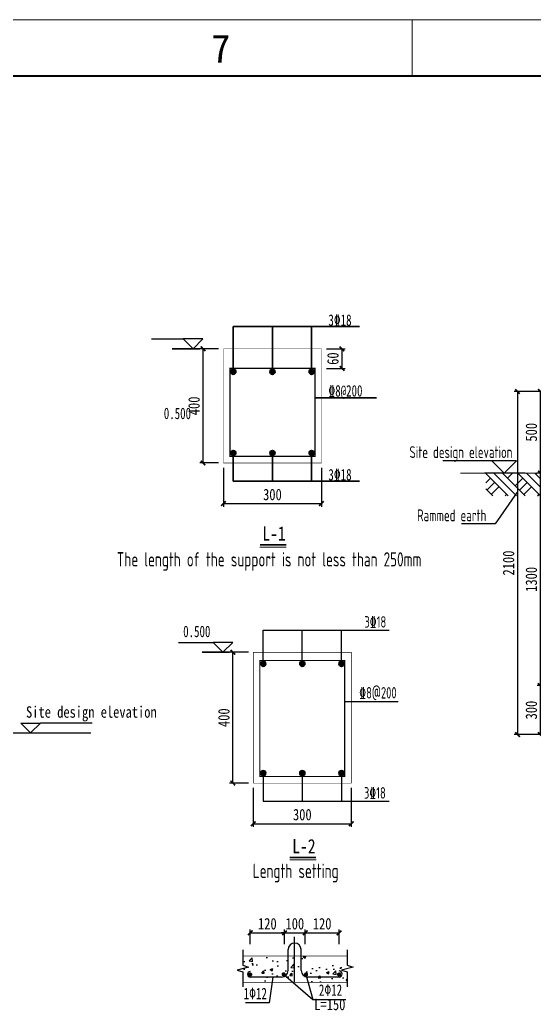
# Model space of a CAD drawing. Header units: millimetres. Extents: x 32496 to 166256, y 3504 to 23939.
# Drawn here: x 104753 to 107902, y 17861 to 23939 of the extents above; entities that cross this region are included whole.
import ezdxf
from ezdxf.enums import TextEntityAlignment as Align

# ---------------------------------------------------------------- set-up
doc = ezdxf.new("R2010")
doc.units = ezdxf.units.MM
doc.header["$PDSIZE"] = -5
doc.layers.get('0').update_dxf_attribs({"lineweight": 35})
doc.layers.get('Defpoints').update_dxf_attribs({"lineweight": 18})
for name, color, linetype, lineweight in [('01', 7, 'Continuous', 35), ('FORM', 7, 'Continuous', 18), ('尺寸标注', 7, 'Continuous', 18)]:
    doc.layers.add(name, color=color, linetype=linetype, lineweight=lineweight)
for name, color, linetype in [('02C', 3, 'Continuous'), ('PUB_DIM', 3, 'Continuous'), ('PUB_TEXT', 7, 'Continuous'), ('SIGN', 7, 'Continuous'), ('THIN', 7, 'Continuous')]:
    doc.layers.add(name, color=color, linetype=linetype)
doc.styles.add('HZ5(标注-说明)', font='tssdeng.shx', dxfattribs={"width": 0.7, "bigfont": 'tssdchn.shx'})
doc.styles.add('KEHUA', font='仿宋_GB2312.ttf')
doc.styles.add('新宋体样式', font='simsun.ttc', dxfattribs={"width": 0.8})
doc.styles.add('汉字', font='simsun.ttc', dxfattribs={"width": 0.7})
doc.dimstyles.new('1', dxfattribs={"dimscale": 20, "dimtxt": 3.5, "dimasz": 1, "dimexe": 1, "dimexo": 1.5, "dimgap": 1, "dimtad": 1, "dimdec": 0, "dimzin": 0, "dimdsep": 46, "dimtxsty": '汉字', "dimblk": 'ARCHTICK', "dimcen": 0.09, "dimclrd": 3, "dimclre": 3, "dimclrt": 256, "dimadec": 0, "dimazin": 0, "dimtfac": 1, "dimtdec": 0, "dimtix": 1, "dimtmove": 2, "dimatfit": 2, "dimfxl": 1, "dimtolj": 1, "dimtzin": 0, "dimarcsym": 0})

# ---------------------------------------------------------------- blocks, each defined once
blk = doc.blocks.new('KH01-M017S_1_46')
at = {"layer": 'FORM', "color": 4}
blk.add_line((245, 297), (245, 292), dxfattribs=at)
at = {"layer": 'FORM', "color": 6}
blk.add_lwpolyline([(0, 297), (420, 297), (420, 0), (0, 0)], close=True, dxfattribs=at)
at = {"layer": 'FORM', "color": 8, "lineweight": 40}
blk.add_lwpolyline([(5, 5), (415, 5), (415, 292), (5, 292)], close=True, dxfattribs=at)
at = {"layer": 'FORM', "color": 4, "style": 'KEHUA'}
blk.add_text('7', height=2.5, dxfattribs=at).set_placement((227.126, 293.192))
for tag, p in [('设计者', (369.071, 43.93)), ('工程名称', (299.91, 37.585)), ('审核者', (369.071, 37.93)), ('标准化', (369.071, 31.93)), ('批准者', (369.071, 25.93))]:
    blk.add_attdef(tag, text='', height=2.5, dxfattribs=at).set_placement(p, align=Align.MIDDLE_LEFT)
for tag, p in [('图纸名称', (299.91, 30.82)), ('产品型号', (299.91, 24.82)), ('版本', (299.91, 18.638)), ('页码', (299.91, 12.638))]:
    blk.add_attdef(tag, p, '', height=2.5, dxfattribs=at)
blk = doc.blocks.new('_ArchTick')
at = {"color": 0, "linetype": 'ByBlock'}
blk.add_lwpolyline([(-0.71, -0.71, 0.5, 0.5, 0), (0.71, 0.71, 0.5, 0.5, 0)], format="xyseb", dxfattribs=at)
blk = doc.blocks.new('*D5714')
at = {"color": 3, "lineweight": -2}
for p, q in [((108184.6, 19865.7), (107919.9, 19865.7)), ((107939.9, 19565.7), (107939.9, 19865.7)), ((108184.6, 19565.7), (107919.9, 19565.7))]:
    blk.add_line(p, q, dxfattribs=at)
at = {"layer": 'Defpoints', "color": 0}
for p in [(107939.9, 19865.7), (108214.6, 19865.7), (108214.6, 19565.7)]:
    blk.add_point(p, dxfattribs=at)
at = {"color": 3, "linetype": 'ByBlock', "lineweight": -2, "xscale": 20, "yscale": 20, "zscale": 20}
for p, rotation in [((107939.9, 19865.7), 90), ((107939.9, 19565.7), 270)]:
    blk.add_blockref('_ArchTick', p, dxfattribs=dict(at, rotation=rotation))
at = {"insert": (107884.9, 19715.7), "char_height": 70, "attachment_point": 5, "rotation": 90, "style": '新宋体样式'}
blk.add_mtext('\\A1;300', dxfattribs=at)
blk = doc.blocks.new('*D5715')
at = {"color": 3, "lineweight": -2}
for p, q in [((108184.6, 21165.7), (107919.9, 21165.7)), ((107939.9, 19865.7), (107939.9, 21165.7)), ((108184.6, 19865.7), (107919.9, 19865.7))]:
    blk.add_line(p, q, dxfattribs=at)
at = {"layer": 'Defpoints', "color": 0}
for p in [(107939.9, 21165.7), (108214.6, 21165.7), (108214.6, 19865.7)]:
    blk.add_point(p, dxfattribs=at)
at = {"color": 3, "linetype": 'ByBlock', "lineweight": -2, "xscale": 20, "yscale": 20, "zscale": 20}
for p, rotation in [((107939.9, 21165.7), 90), ((107939.9, 19865.7), 270)]:
    blk.add_blockref('_ArchTick', p, dxfattribs=dict(at, rotation=rotation))
at = {"insert": (107884.9, 20515.7), "char_height": 70, "attachment_point": 5, "rotation": 90, "style": '新宋体样式'}
blk.add_mtext('\\A1;1300', dxfattribs=at)
blk = doc.blocks.new('*D5716')
at = {"color": 3, "lineweight": -2}
for p, q in [((108184.6, 21665.7), (107919.9, 21665.7)), ((107939.9, 21165.7), (107939.9, 21665.7)), ((108184.6, 21165.7), (107919.9, 21165.7))]:
    blk.add_line(p, q, dxfattribs=at)
at = {"layer": 'Defpoints', "color": 0}
for p in [(107939.9, 21665.7), (108214.6, 21665.7), (108214.6, 21165.7)]:
    blk.add_point(p, dxfattribs=at)
at = {"color": 3, "linetype": 'ByBlock', "lineweight": -2, "xscale": 20, "yscale": 20, "zscale": 20}
for p, rotation in [((107939.9, 21665.7), 90), ((107939.9, 21165.7), 270)]:
    blk.add_blockref('_ArchTick', p, dxfattribs=dict(at, rotation=rotation))
at = {"insert": (107884.9, 21415.7), "char_height": 70, "attachment_point": 5, "rotation": 90, "style": '新宋体样式'}
blk.add_mtext('\\A1;500', dxfattribs=at)
blk = doc.blocks.new('*D5722')
at = {"color": 3, "lineweight": -2}
for p, q in [((108184.6, 21665.7), (107780.5, 21665.7)), ((107800.5, 21665.7), (107800.5, 19565.7)), ((108184.6, 19565.7), (107780.5, 19565.7))]:
    blk.add_line(p, q, dxfattribs=at)
at = {"layer": 'Defpoints', "color": 0}
for p in [(108214.6, 21665.7), (107800.5, 19565.7), (108214.6, 19565.7)]:
    blk.add_point(p, dxfattribs=at)
at = {"color": 3, "linetype": 'ByBlock', "lineweight": -2, "xscale": 20, "yscale": 20, "zscale": 20}
for p, rotation in [((107800.5, 21665.7), 90), ((107800.5, 19565.7), 270)]:
    blk.add_blockref('_ArchTick', p, dxfattribs=dict(at, rotation=rotation))
at = {"insert": (107745.5, 20615.7), "char_height": 70, "attachment_point": 5, "rotation": 90, "style": '新宋体样式'}
blk.add_mtext('\\A1;2100', dxfattribs=at)
blk = doc.blocks.new('*D5786')
at = {"layer": '02C', "color": 3, "lineweight": -2}
for p, q in [((105999.7, 21197.9), (105999.7, 20959.4)), ((106599.7, 21197.9), (106599.7, 20959.4)), ((105999.7, 20979.4), (106599.7, 20979.4))]:
    blk.add_line(p, q, dxfattribs=at)
at = {"layer": 'Defpoints', "color": 0}
for p in [(105999.7, 21227.9), (106599.7, 21227.9), (106599.7, 20979.4)]:
    blk.add_point(p, dxfattribs=at)
at = {"layer": '02C', "color": 3, "linetype": 'ByBlock', "lineweight": -2, "xscale": 20, "yscale": 20, "zscale": 20, "rotation": 180}
blk.add_blockref('_ArchTick', (105999.7, 20979.4), dxfattribs=at)
at = {"layer": '02C', "color": 3, "linetype": 'ByBlock', "lineweight": -2, "xscale": 20, "yscale": 20, "zscale": 20}
blk.add_blockref('_ArchTick', (106599.7, 20979.4), dxfattribs=at)
at = {"layer": '02C', "lineweight": -3, "insert": (106299.7, 21034.4), "char_height": 70, "attachment_point": 5, "style": '新宋体样式'}
blk.add_mtext('\\A1;300', dxfattribs=at)
blk = doc.blocks.new('*D5787')
at = {"layer": '02C', "color": 3, "lineweight": -2}
for p, q in [((105969.7, 21926.5), (105854.7, 21926.5)), ((105874.7, 21227.9), (105874.7, 21926.5)), ((105969.7, 21227.9), (105854.7, 21227.9))]:
    blk.add_line(p, q, dxfattribs=at)
at = {"layer": 'Defpoints', "color": 0}
for p in [(105874.7, 21926.5), (105999.7, 21926.5), (105999.7, 21227.9)]:
    blk.add_point(p, dxfattribs=at)
at = {"layer": '02C', "color": 3, "linetype": 'ByBlock', "lineweight": -2, "xscale": 20, "yscale": 20, "zscale": 20}
for p, rotation in [((105874.7, 21926.5), 90), ((105874.7, 21227.9), 270)]:
    blk.add_blockref('_ArchTick', p, dxfattribs=dict(at, rotation=rotation))
at = {"layer": '02C', "lineweight": -3, "insert": (105819.7, 21577.2), "char_height": 70, "attachment_point": 5, "rotation": 90, "style": '新宋体样式'}
blk.add_mtext('\\A1;400', dxfattribs=at)
blk = doc.blocks.new('*D5788')
at = {"layer": '02C', "color": 3, "lineweight": -2}
for p, q in [((106629.7, 21926.5), (106745.3, 21926.5)), ((106725.3, 21926.5), (106725.3, 21806.5)), ((106629.7, 21806.5), (106745.3, 21806.5))]:
    blk.add_line(p, q, dxfattribs=at)
at = {"layer": 'Defpoints', "color": 0}
for p in [(106599.7, 21926.5), (106599.7, 21806.5), (106725.3, 21806.5)]:
    blk.add_point(p, dxfattribs=at)
at = {"layer": '02C', "color": 3, "linetype": 'ByBlock', "lineweight": -2, "xscale": 20, "yscale": 20, "zscale": 20}
for p, rotation in [((106725.3, 21926.5), 90), ((106725.3, 21806.5), 270)]:
    blk.add_blockref('_ArchTick', p, dxfattribs=dict(at, rotation=rotation))
at = {"layer": '02C', "lineweight": -3, "insert": (106670.3, 21866.5), "char_height": 70, "attachment_point": 5, "rotation": 90, "style": '新宋体样式'}
blk.add_mtext('\\A1;60', dxfattribs=at)
blk = doc.blocks.new('*D5800')
at = {"layer": '01', "color": 3, "lineweight": -2}
for p, q in [((106163.6, 18283.1), (106163.6, 18373)), ((106373.1, 18283.1), (106373.1, 18373)), ((106163.6, 18353), (106373.1, 18353))]:
    blk.add_line(p, q, dxfattribs=at)
at = {"layer": 'Defpoints', "color": 0}
for p in [(106373.1, 18353), (106163.6, 18253.1), (106373.1, 18253.1)]:
    blk.add_point(p, dxfattribs=at)
at = {"layer": '01', "color": 3, "linetype": 'ByBlock', "lineweight": -2, "xscale": 20, "yscale": 20, "zscale": 20, "rotation": 180}
blk.add_blockref('_ArchTick', (106163.6, 18353), dxfattribs=at)
at = {"layer": '01', "color": 3, "linetype": 'ByBlock', "lineweight": -2, "xscale": 20, "yscale": 20, "zscale": 20}
blk.add_blockref('_ArchTick', (106373.1, 18353), dxfattribs=at)
at = {"layer": '01', "insert": (106268.4, 18408), "char_height": 70, "attachment_point": 5, "style": '新宋体样式'}
blk.add_mtext('\\A1;120', dxfattribs=at)
blk = doc.blocks.new('*D5801')
at = {"layer": '01', "color": 3, "lineweight": -2}
for p, q in [((106373.1, 18283.1), (106373.1, 18373)), ((106500.6, 18283.1), (106500.6, 18373)), ((106373.1, 18353), (106353.1, 18353)), ((106373.1, 18353), (106500.6, 18353)), ((106500.6, 18353), (106520.6, 18353))]:
    blk.add_line(p, q, dxfattribs=at)
at = {"layer": 'Defpoints', "color": 0}
for p in [(106500.6, 18353), (106373.1, 18253.1), (106500.6, 18253.1)]:
    blk.add_point(p, dxfattribs=at)
at = {"layer": '01', "color": 3, "linetype": 'ByBlock', "lineweight": -2, "xscale": 20, "yscale": 20, "zscale": 20}
blk.add_blockref('_ArchTick', (106373.1, 18353), dxfattribs=at)
at = {"layer": '01', "color": 3, "linetype": 'ByBlock', "lineweight": -2, "xscale": 20, "yscale": 20, "zscale": 20, "rotation": 180}
blk.add_blockref('_ArchTick', (106500.6, 18353), dxfattribs=at)
at = {"layer": '01', "insert": (106436.9, 18408), "char_height": 70, "attachment_point": 5, "style": '新宋体样式'}
blk.add_mtext('\\A1;100', dxfattribs=at)
blk = doc.blocks.new('*D5802')
at = {"layer": '01', "color": 3, "lineweight": -2}
for p, q in [((106500.6, 18283.1), (106500.6, 18373)), ((106707.6, 18283.1), (106707.6, 18373)), ((106500.6, 18353), (106707.6, 18353))]:
    blk.add_line(p, q, dxfattribs=at)
at = {"layer": 'Defpoints', "color": 0}
for p in [(106707.6, 18353), (106500.6, 18253.1), (106707.6, 18253.1)]:
    blk.add_point(p, dxfattribs=at)
at = {"layer": '01', "color": 3, "linetype": 'ByBlock', "lineweight": -2, "xscale": 20, "yscale": 20, "zscale": 20, "rotation": 180}
blk.add_blockref('_ArchTick', (106500.6, 18353), dxfattribs=at)
at = {"layer": '01', "color": 3, "linetype": 'ByBlock', "lineweight": -2, "xscale": 20, "yscale": 20, "zscale": 20}
blk.add_blockref('_ArchTick', (106707.6, 18353), dxfattribs=at)
at = {"layer": '01', "insert": (106604.1, 18408), "char_height": 70, "attachment_point": 5, "style": '新宋体样式'}
blk.add_mtext('\\A1;120', dxfattribs=at)
blk = doc.blocks.new('*D5810')
at = {"layer": '02C', "color": 3, "lineweight": -2}
for p, q in [((106182.5, 19239.2), (106182.5, 19000.7)), ((106782.5, 19239.2), (106782.5, 19000.7)), ((106182.5, 19020.7), (106782.5, 19020.7))]:
    blk.add_line(p, q, dxfattribs=at)
at = {"layer": 'Defpoints', "color": 0}
for p in [(106182.5, 19269.2), (106782.5, 19269.2), (106782.5, 19020.7)]:
    blk.add_point(p, dxfattribs=at)
at = {"layer": '02C', "color": 3, "linetype": 'ByBlock', "lineweight": -2, "xscale": 20, "yscale": 20, "zscale": 20, "rotation": 180}
blk.add_blockref('_ArchTick', (106182.5, 19020.7), dxfattribs=at)
at = {"layer": '02C', "color": 3, "linetype": 'ByBlock', "lineweight": -2, "xscale": 20, "yscale": 20, "zscale": 20}
blk.add_blockref('_ArchTick', (106782.5, 19020.7), dxfattribs=at)
at = {"layer": '02C', "lineweight": -3, "insert": (106482.5, 19075.7), "char_height": 70, "attachment_point": 5, "style": '新宋体样式'}
blk.add_mtext('\\A1;300', dxfattribs=at)
blk = doc.blocks.new('*D5811')
at = {"layer": '02C', "color": 3, "lineweight": -2}
for p, q in [((106152.5, 20069.2), (106037.5, 20069.2)), ((106057.5, 19269.2), (106057.5, 20069.2)), ((106152.5, 19269.2), (106037.5, 19269.2))]:
    blk.add_line(p, q, dxfattribs=at)
at = {"layer": 'Defpoints', "color": 0}
for p in [(106057.5, 20069.2), (106182.5, 20069.2), (106182.5, 19269.2)]:
    blk.add_point(p, dxfattribs=at)
at = {"layer": '02C', "color": 3, "linetype": 'ByBlock', "lineweight": -2, "xscale": 20, "yscale": 20, "zscale": 20}
for p, rotation in [((106057.5, 20069.2), 90), ((106057.5, 19269.2), 270)]:
    blk.add_blockref('_ArchTick', p, dxfattribs=dict(at, rotation=rotation))
at = {"layer": '02C', "lineweight": -3, "insert": (106002.5, 19669.2), "char_height": 70, "attachment_point": 5, "rotation": 90, "style": '新宋体样式'}
blk.add_mtext('\\A1;400', dxfattribs=at)

msp = doc.modelspace()

# ---------------------------------------------------------------- hatches: boundary and pattern name
at = {"ltscale": 0.5}
for points in [[(106044.217, 21786.002, 1), (106076.217, 21786.002, 1)], [(106283.717, 21786.002, 1), (106315.717, 21786.002, 1)], [(106523.717, 21786.002, 1), (106555.717, 21786.002, 1)], [(106076.217, 21288.412, 1), (106044.217, 21288.412, 1)], [(106315.717, 21288.412, 1), (106283.717, 21288.412, 1)], [(106555.717, 21288.412, 1), (106523.717, 21288.412, 1)], [(106227.032, 19998.982, 1), (106259.032, 19998.982, 1)], [(106466.532, 19998.982, 1), (106498.532, 19998.982, 1)], [(106706.532, 19998.982, 1), (106738.532, 19998.982, 1)], [(106259.032, 19329.657, 1), (106227.032, 19329.657, 1)], [(106498.532, 19329.657, 1), (106466.532, 19329.657, 1)], [(106738.532, 19329.657, 1), (106706.532, 19329.657, 1)]]:
    msp.add_hatch(color=1, dxfattribs=at).paths.add_polyline_path(points)
h = msp.add_hatch()
h.set_pattern_fill('夯实土壤', color=256, scale=25, style=0)
h.set_pattern_definition([(135, (208875.46, 28486.79), (99.3485, 99.3485), []), (135, (208822.96, 28486.79), (99.3485, 99.3485), []), (135, (208770.46, 28486.79), (99.3485, 99.3485), []), (45, (208875.46, 28486.79), (99.3485, -99.3485), [66.25, -74.25]), (45, (208849.21, 28513.04), (99.3485, -99.3485), [66.25, -74.25]), (45, (208822.96, 28539.29), (99.3485, -99.3485), [66.25, -74.25])])
h.paths.add_polyline_path([(108212.927, 21165.667), (107605.847, 21165.667), (107605.847, 21026.532), (108212.927, 21026.532)])
at = {"linetype": 'ByBlock', "lineweight": -3}
h = msp.add_hatch(dxfattribs=at)
h.set_pattern_fill('AN33C', color=256, scale=240, style=0)
h.set_pattern_definition([(50, (54910.95, 45686.27), (172.14244, -15.0605), [18, -198]), (355, (54910.95, 45686.27), (-33.3003, 180.5261), [14.4, -158.4]), (100.4514, (54925.3, 45685.02), (138.84225, 165.4655), [15.29765, -168.2741]), (46.1842, (54910.95, 45734.27), (256.13785, -39.7246), [27, -297]), (96.6356, (54932.3, 45730.96), (224.319, 233.7883), [22.9465, -252.4111]), (351.1842, (54910.95, 45734.27), (224.3189, 233.7885), [21.6, -237.6]), (21, (54934.95, 45722.27), (143.2577, -96.62853), [18, -198]), (326, (54934.95, 45722.27), (58.3957, 174.036), [14.4, -158.4]), (71.4514, (54946.89, 45714.22), (201.65343, 77.4073), [15.29765, -168.2741]), (37.5, (54910.95, 45686.274), (2.918365, 79.894525), [0, -156.48, 0, -160.8, 0, -159]), (7.5, (54910.95, 45686.274), (63.13669, 94.65881), [0, -91.68, 0, -152.88, 0, -60.6]), (327.5, (54857.43, 45686.274), (128.117385, -5.41317), [0, -60, 0, -187.2, 0, -248.4]), (317.5, (54833.43, 45686.27), (139.96468, 24.0252), [0, -78, 0, -124.32, 0, -176.4])])
h.paths.add_polyline_path([(106475.63, 18210.269), (106475.63, 18122.269, 0.4026355), (106514.043, 18082.3), (106532.266, 18050.269), (106758.064, 18050.269), (106758.064, 18113.183), (106722.864, 18124.383), (106793.264, 18143.583), (106758.064, 18154.783), (106758.064, 18210.269)])
h.paths.add_polyline_path([(106435.63, 18058.487), (106449.427, 18050.269), (106532.266, 18050.269), (106514.043, 18082.3, -0.4026355), (106475.63, 18122.269), (106475.63, 18210.269), (106435.63, 18210.269)])
h.paths.add_polyline_path([(106435.63, 18210.269), (106395.63, 18210.269), (106395.63, 18122.269, -0.22650297), (106380.776, 18091.161), (106435.63, 18058.487)])
h.paths.add_polyline_path([(106395.63, 18210.269), (106118.566, 18210.269), (106118.566, 18154.783), (106153.766, 18143.583), (106083.366, 18124.383), (106118.566, 18113.183), (106118.566, 18050.269), (106295.566, 18050.269), (106302.794, 18082.269), (106355.63, 18082.269, 0.41421356), (106395.63, 18122.269)])
for points in [[(106176.508, 18097.881, 1), (106150.908, 18097.881, 1)], [(106381.12, 18098.5, 1), (106355.52, 18098.5, 1)], [(106518.364, 18097.881, 1), (106492.764, 18097.881, 1)], [(106720.508, 18097.881, 1), (106694.908, 18097.881, 1)]]:
    msp.add_hatch(color=1, dxfattribs=at).paths.add_polyline_path(points)

# ---------------------------------------------------------------- linework, layer by layer
at = {"color": 0, "ltscale": 0.5}
for p, q in [((106060.217, 22063.002), (106832.217, 22063.002)), ((106060.217, 21786.002), (106060.217, 22063.002)), ((106299.717, 21786.002), (106299.717, 22063.002)), ((106539.717, 21786.002), (106539.717, 22063.002)), ((106559.717, 21626.502), (106937.217, 21626.502)), ((106060.217, 21288.412), (106060.217, 21117.412)), ((106299.717, 21288.412), (106299.717, 21117.412)), ((106539.717, 21288.412), (106539.717, 21117.412)), ((106060.217, 21117.412), (106832.217, 21117.412))]:
    msp.add_line(p, q, dxfattribs=at)
for p, q in [((105854.717, 21926.502), (105686.239, 21926.502)), ((106037.532, 20069.157), (105869.054, 20069.157))]:
    msp.add_line(p, q)
at = {"lineweight": -3}
msp.add_line((104343.765, 19576.002), (105188.574, 19576.002), dxfattribs=at)
at = {"linetype": 'ByBlock', "lineweight": -3}
for p, q in [((106435.63, 18050.269), (106435.63, 18329.223)), ((106435.63, 18290.269), (106435.63, 18290.269)), ((106302.794, 18082.269), (106278.707, 17923.377)), ((106366.616, 18099.596), (106546, 17944.528)), ((106505.167, 18097.901), (106546, 17944.528)), ((106546, 17944.528), (106749.791, 17944.528)), ((106278.707, 17923.377), (106135.331, 17923.377))]:
    msp.add_line(p, q, dxfattribs=at)
at = {"color": 1, "linetype": 'ByBlock', "lineweight": -3}
for p, q in [((106395.63, 18122.269), (106395.63, 18250.269)), ((106475.63, 18122.269), (106475.63, 18250.269)), ((106355.63, 18082.269), (106163.63, 18082.269)), ((106707.63, 18082.269), (106515.63, 18082.269))]:
    msp.add_line(p, q, dxfattribs=at)
at = {"ltscale": 10, "const_width": 2.5}
for points in [[(105999.717, 21926.502), (106599.717, 21926.502), (106599.717, 21227.912), (105999.717, 21227.912), (105999.717, 21926.502)], [(106182.532, 20069.157), (106782.532, 20069.157), (106782.532, 19269.157), (106182.532, 19269.157), (106182.532, 20069.157)]]:
    msp.add_lwpolyline(points, dxfattribs=at)
at = {"color": 3, "ltscale": 0.005, "const_width": 7.5}
for points in [[(106039.717, 21806.502), (106559.717, 21806.502), (106559.717, 21267.912), (106039.717, 21267.912)], [(106222.532, 20019.482), (106742.532, 20019.482), (106742.532, 19309.157), (106222.532, 19309.157)]]:
    msp.add_lwpolyline(points, close=True, dxfattribs=at)
at = {"const_width": 6}
msp.add_lwpolyline([(108214.612, 21165.667), (107450.005, 21165.667)], dxfattribs=at)
at = {"color": 4, "linetype": 'ByBlock', "lineweight": -3, "const_width": 3.501}
for points in [[(106758.064, 18210.269), (106118.566, 18210.269)], [(106118.566, 18050.269), (106758.064, 18050.269)]]:
    msp.add_lwpolyline(points, dxfattribs=at)
at = {"color": 1, "ltscale": 0.5}
for centre in [(106060.217, 21786.002), (106299.717, 21786.002), (106539.717, 21786.002), (106060.217, 21288.412), (106299.717, 21288.412), (106539.717, 21288.412), (106243.032, 19998.982), (106482.532, 19998.982), (106722.532, 19998.982), (106243.032, 19329.657), (106482.532, 19329.657), (106722.532, 19329.657)]:
    msp.add_circle(centre, 16, dxfattribs=at)
at = {"color": 1, "linetype": 'ByBlock', "lineweight": -3}
for centre, radius, start, end in [((106435.63, 18250.269), 40, 90, 180), ((106435.63, 18250.269), 40, 0, 90), ((106163.63, 18098.794), 16.525, 90, 270), ((106355.63, 18122.269), 40, 270, 0), ((106515.63, 18122.269), 40, 180, 270), ((106707.63, 18101.032), 18.763, 270, 90)]:
    msp.add_arc(centre, radius, start, end, dxfattribs=at)
at = {"layer": '01', "color": 3, "lineweight": -3}
for p, q in [((105558.769, 21986.502), (105753.986, 21986.502)), ((105813.986, 21926.502), (105753.986, 21986.502)), ((105873.986, 21986.502), (105753.986, 21986.502)), ((105813.986, 21926.502), (105873.986, 21986.502)), ((105724.621, 20129.157), (105936.801, 20129.157)), ((105996.801, 20069.157), (105936.801, 20129.157)), ((106056.801, 20129.157), (105936.801, 20129.157)), ((105996.801, 20069.157), (106056.801, 20129.157)), ((104819.163, 19576.002), (104759.163, 19636.002)), ((104759.163, 19636.002), (104879.163, 19636.002)), ((104819.163, 19576.002), (104879.163, 19636.002)), ((105195.302, 19636.002), (104879.163, 19636.002))]:
    msp.add_line(p, q, dxfattribs=at)
at = {"layer": '02C', "color": 3, "ltscale": 0.5}
for p, q in [((106243.032, 20205.657), (107015.032, 20205.657)), ((106243.032, 19998.982), (106243.032, 20205.657)), ((106482.532, 19998.982), (106482.532, 20205.657)), ((106722.532, 19998.982), (106722.532, 20205.657)), ((106742.532, 19769.157), (107070.146, 19769.157)), ((106243.032, 19329.657), (106243.032, 19158.657)), ((106482.532, 19329.657), (106482.532, 19158.657)), ((106722.532, 19329.657), (106722.532, 19158.657)), ((106243.032, 19158.657), (107015.032, 19158.657))]:
    msp.add_line(p, q, dxfattribs=at)
at = {"layer": 'PUB_DIM'}
for p, q in [((107793.419, 21240.667), (107343.419, 21240.667)), ((107718.419, 21165.667), (107643.419, 21240.667)), ((107718.419, 21165.667), (107793.419, 21240.667)), ((107847.684, 21165.667), (107597.684, 21165.667)), ((107798.95, 21048.227), (107662.624, 20855.401)), ((107662.624, 20855.401), (107456.233, 20855.401))]:
    msp.add_line(p, q, dxfattribs=at)
at = {"layer": 'THIN', "lineweight": -3}
for points in [[(106118.566, 18248.669), (106118.566, 18154.783), (106153.766, 18143.583), (106083.366, 18124.383), (106118.566, 18113.183), (106118.566, 18021.826)], [(106758.064, 18248.669), (106758.064, 18154.783), (106793.264, 18143.583), (106722.864, 18124.383), (106758.064, 18113.183), (106758.064, 18021.826)]]:
    msp.add_lwpolyline(points, dxfattribs=at)
at = {"layer": '尺寸标注', "color": 3}
for p, q in [((106384.212, 20712.96), (106223.222, 20712.96)), ((106567.027, 18799.49), (106406.037, 18799.49))]:
    msp.add_line(p, q, dxfattribs=at)
at = {"layer": '尺寸标注', "color": 3, "const_width": 11.25}
for points in [[(106384.212, 20726.912), (106223.222, 20726.912)], [(106567.027, 18813.441), (106406.037, 18813.441)]]:
    msp.add_lwpolyline(points, dxfattribs=at)

# ---------------------------------------------------------------- block references
at = {"xscale": 68.80575516545142, "yscale": 68.80575516545137, "zscale": 68.80575516545137}
msp.add_blockref('KH01-M017S_1_46', (90298.079, 3504.033), dxfattribs=at)

# ---------------------------------------------------------------- texts
at = {"style": 'HZ5(标注-说明)', "width": 0.7}
for s, p in [('The length of the support is not less than 250mm', (105346.363, 20594.406)), ('Length setting', (106179.156, 18688.175))]:
    msp.add_text(s, height=87.5, dxfattribs=at).set_placement(p)
at = {"color": 0, "ltscale": 0.5, "style": 'HZ5(标注-说明)', "width": 0.7}
for s, p in [('3%%13218', (106862.683, 20220.301)), ('%%1328@200', (106831.167, 19786.502))]:
    msp.add_text(s, height=70, dxfattribs=at).set_placement(p)
at = {"layer": '01', "color": 3, "lineweight": -3, "style": '汉字', "width": 0.7}
for s, p in [('3\x8418', (106642.217, 22067.002)), ('%%1328@200', (106642.217, 21634.502)), ('3\x8418', (106642.217, 21121.412))]:
    msp.add_text(s, height=70, dxfattribs=at).set_placement(p)
at = {"layer": '01', "color": 3, "lineweight": -3}
for s, style, width, p in [('0.500', '汉字', 0.7, (105801.26, 21475.427)), ('0.500', '汉字', 0.7, (105919.847, 20141.157)), ('Site design elevation', '新宋体样式', 0.8, (105591.045, 19648.002)), ('1\x8212', '汉字', 0.7, (106265.797, 17925.287)), ('2\x8212', '汉字', 0.7, (106726.228, 17946.438)), ('L=150', '新宋体样式', 0.8, (106746.258, 17858.512))]:
    msp.add_text(s, height=70, dxfattribs=dict(at, style=style, width=width)).set_placement(p, align=Align.BOTTOM_RIGHT)
at = {"layer": '02C', "color": 0, "ltscale": 0.5, "style": 'HZ5(标注-说明)', "width": 0.7}
msp.add_text('3\x8418', height=70, dxfattribs=at).set_placement((106859.98, 19174.057))
at = {"layer": 'PUB_TEXT', "style": 'HZ5(标注-说明)', "width": 0.7}
for s, p in [('Site design elevation', (107138.878, 21258.264)), ('Rammed earth', (107185.04, 20871.286))]:
    msp.add_text(s, height=72.34043, dxfattribs=at).set_placement(p)
at = {"layer": 'SIGN', "linetype": 'Continuous', "ltscale": 0.01, "style": '新宋体样式', "width": 0.8}
for s, p in [('L-1', (106309.575, 20752.615)), ('L-2', (106492.39, 18839.144))]:
    msp.add_text(s, height=87.5, dxfattribs=at).set_placement(p, align=Align.CENTER)

# ---------------------------------------------------------------- dimensions: what is measured, and where the dimension line sits
dim = msp.add_linear_dim(base=(107800.496, 19565.667), p1=(108214.612, 21665.667), p2=(108214.612, 19565.667), angle=90, dimstyle='1', override={"dimtxsty": '新宋体样式'})
dim.commit()
dim.dimension.update_dxf_attribs({"geometry": '*D5722', "text_midpoint": (107745.496, 20615.667)})
for p1, p2, picture, middle in [((108214.612, 21165.667), (108214.612, 21665.667), '*D5716', (107884.934, 21415.667)), ((108214.612, 19865.667), (108214.612, 21165.667), '*D5715', (107884.934, 20515.667)), ((108214.612, 19565.667), (108214.612, 19865.667), '*D5714', (107884.934, 19715.667))]:
    dim = msp.add_aligned_dim(p1=p1, p2=p2, distance=274.678, dimstyle='1', override={"dimtxsty": '新宋体样式'})
    dim.commit()
    dim.dimension.update_dxf_attribs({"geometry": picture, "text_midpoint": middle})
at = {"layer": '01'}
for base, p1, p2, text, picture, middle in [((106373.125, 18353.05), (106163.63, 18253.076), (106373.125, 18253.076), '120', '*D5800', (106268.377, 18408.05)), ((106500.604, 18353.05), (106373.125, 18253.076), (106500.604, 18253.076), '100', '*D5801', (106436.864, 18408.05)), ((106707.63, 18353.05), (106500.604, 18253.076), (106707.63, 18253.076), '120', '*D5802', (106604.117, 18408.05))]:
    dim = msp.add_linear_dim(base=base, p1=p1, p2=p2, text=text, dimstyle='1', override={"dimtxsty": '新宋体样式'}, dxfattribs=at)
    dim.commit()
    dim.dimension.update_dxf_attribs({"geometry": picture, "text_midpoint": middle})
at = {"layer": '02C', "lineweight": -3}
for base, p1, p2, text, picture, middle in [((105874.717, 21926.502), (105999.717, 21227.912), (105999.717, 21926.502), '400', '*D5787', (105819.717, 21577.207)), ((106725.318, 21806.502), (106599.717, 21926.502), (106599.717, 21806.502), '60', '*D5788', (106670.318, 21866.502)), ((106057.532, 20069.157), (106182.532, 19269.157), (106182.532, 20069.157), '400', '*D5811', (106002.532, 19669.157))]:
    dim = msp.add_linear_dim(base=base, p1=p1, p2=p2, angle=90, text=text, dimstyle='1', override={"dimtxsty": '新宋体样式'}, dxfattribs=at)
    dim.commit()
    dim.dimension.update_dxf_attribs({"geometry": picture, "text_midpoint": middle})
for base, p1, p2, picture, middle in [((106599.717, 20979.412), (105999.717, 21227.912), (106599.717, 21227.912), '*D5786', (106299.717, 21034.412)), ((106782.532, 19020.657), (106182.532, 19269.157), (106782.532, 19269.157), '*D5810', (106482.532, 19075.657))]:
    dim = msp.add_linear_dim(base=base, p1=p1, p2=p2, text='300', dimstyle='1', override={"dimtxsty": '新宋体样式'}, dxfattribs=at)
    dim.commit()
    dim.dimension.update_dxf_attribs({"geometry": picture, "text_midpoint": middle})

doc.saveas('drawing.dxf')
